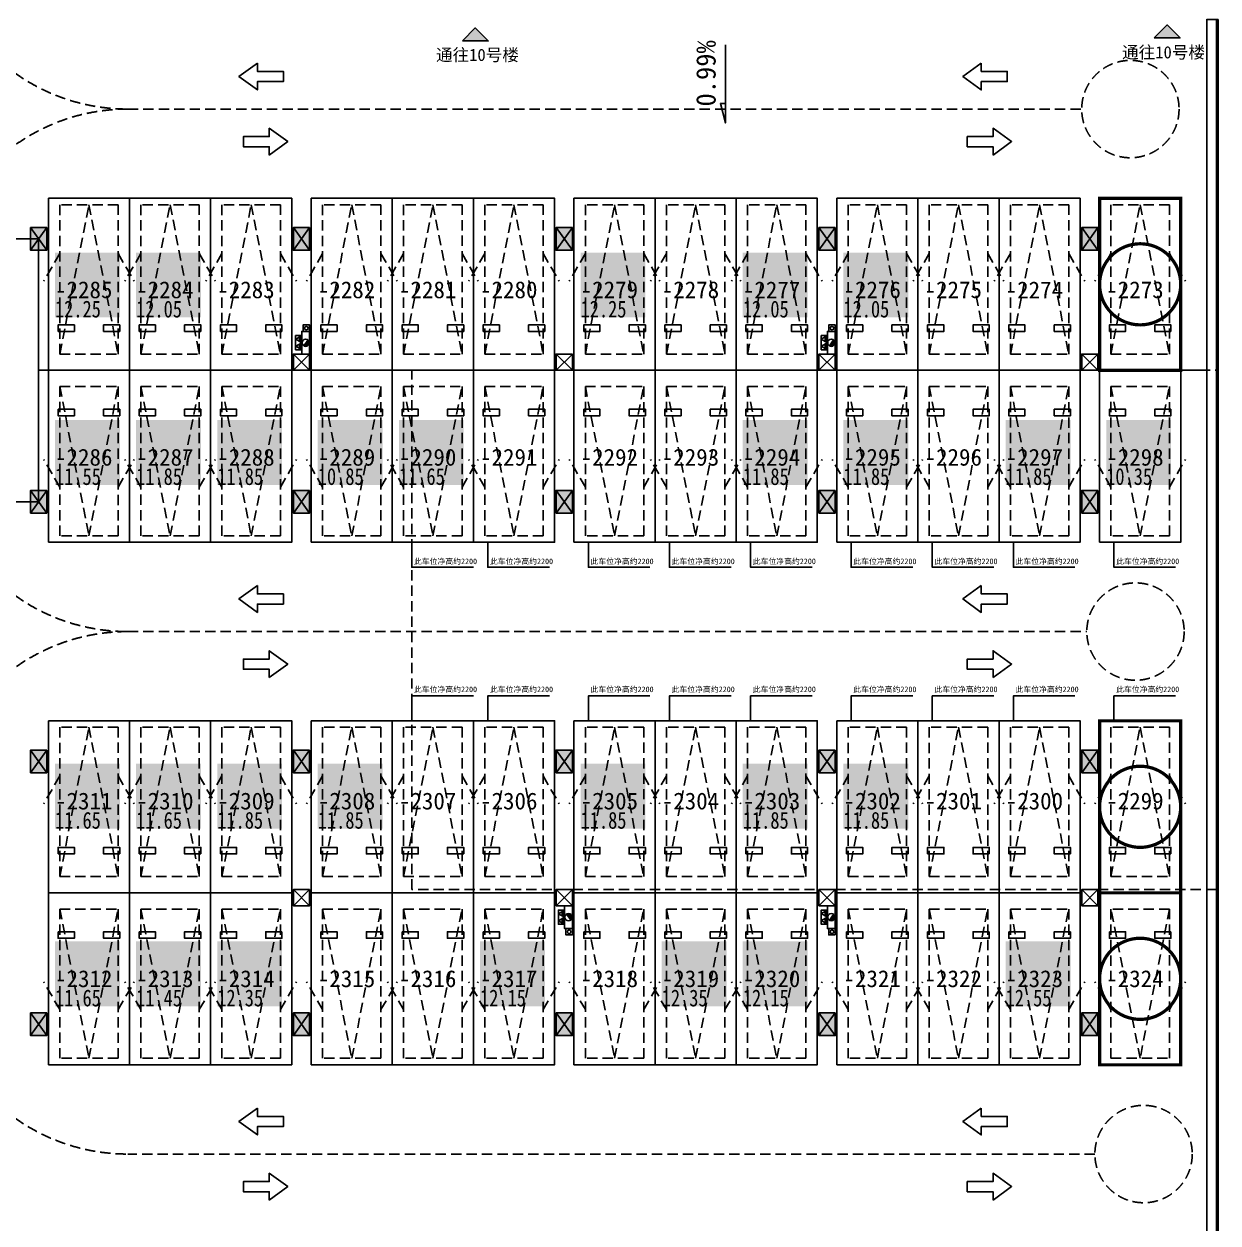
# Model space of a CAD drawing. Header units: millimetres. Extents: x -48310 to 218990, y -633409 to -276709.
# Drawn here: x 50347 to 87150, y -598225 to -561278 of the extents above; entities that cross this region are included whole.
import ezdxf
from ezdxf.enums import TextEntityAlignment as Align

# ---------------------------------------------------------------- set-up
doc = ezdxf.new("R2010")
doc.units = ezdxf.units.MM
doc.header["$LTSCALE"] = 100
doc.linetypes.add('A6-DK-B2F$0$HIDDEN2', pattern=[4.7625, 3.175, -1.5875])
doc.layers.get('Defpoints').update_dxf_attribs({"color": 189})
for name, color, linetype in [('A-DIMS-INSD', 3, 'Continuous'), ('A-HATCH', 251, 'Continuous'), ('A-LEVEL-RefEdit0', 181, 'Continuous'), ('A-ROOM-IDEN', 31, 'Continuous'), ('A-TITLE', 222, 'Continuous'), ('A-WIND-IDEN', 244, 'Continuous'), ('A6-DK-B2F$0$-ACO-DIMS', 144, 'Continuous'), ('A6-DK-B2F$0$A-CONC', 30, 'Continuous'), ('A6-DK-B2F$0$A-PRKG', 175, 'A6-DK-B2F$0$HIDDEN2'), ('A6-DK-B2F$0$A-PRKG-SIGN', 252, 'Continuous'), ('A6-DK-B2F$0$A-TRACK', 77, 'A6-DK-B2F$0$HIDDEN2'), ('A6-DK-B2F$0$A-VOID', 221, 'A6-DK-B2F$0$HIDDEN2'), ('A6-DK-BG-B2F$0$-ACO-DIMS', 144, 'Continuous'), ('A6-DK-BG-B2F$0$A-DRAIN', 152, 'Continuous'), ('A6-W-B2$0$S-WALL-S', 4, 'Continuous'), ('a_parking_number', 200, 'Continuous'), ('a_parking_price', 221, 'Continuous'), ('a_parking_sales_mark', 180, 'Continuous'), ('TP-DK-1(xhs)$0$P-J-DIM-L', 70, 'Continuous'), ('TP-DK-1(xhs)$0$P-X-L', 240, 'Continuous'), ('TP-DK-1(xhs)$0$P-X-M', 2, 'Continuous'), ('TP-DK-1(xhs)$0$P-X-X', 1, 'Continuous'), ('xref(dwg引用图层)', 7, 'Continuous'), ('留孔', 1, 'Continuous')]:
    doc.layers.add(name, color=color, linetype=linetype)
doc.layers.add('A6-W-B2$0$S-EDIT', color=241, linetype='Continuous', plot=False)
doc.styles.add('A6-DK-BG-B2F$0$华文细黑', font='STXIHEI.TTF')
doc.styles.add('华文细黑', font='STXIHEI.TTF')
doc.styles.add('黑体', font='simhei.ttf', dxfattribs={"width": 0.8})

# ---------------------------------------------------------------- blocks, each defined once
blk = doc.blocks.new('TP-DK-1(xhs)$0$PG01.1')
at = {"color": 1}
for p, q in [((108, 187), (0, 0)), ((80, 72), (66, 58)), ((89, 72), (66, 48)), ((99, 72), (66, 39)), ((109, 72), (66, 29)), ((118, 72), (66, 20)), ((128, 72), (66, 10)), ((138, 72), (66, 0)), ((147, 72), (76, 0)), ((150, 65), (85, 0)), ((150, 56), (94, 0)), ((150, 46), (104, 0)), ((216, 0), (108, 187)), ((150, 36), (114, 0)), ((150, 27), (123, 0)), ((150, 17), (133, 0)), ((150, 8), (142, 0)), ((324, 187), (216, 0)), ((296, 72), (282, 58)), ((305, 72), (282, 48)), ((315, 72), (282, 39)), ((325, 72), (282, 29)), ((334, 72), (282, 20)), ((344, 72), (282, 10)), ((354, 72), (282, 0)), ((363, 72), (292, 0)), ((366, 65), (301, 0)), ((366, 56), (310, 0)), ((366, 46), (320, 0)), ((432, 0), (324, 187)), ((366, 36), (330, 0)), ((366, 27), (339, 0)), ((366, 17), (349, 0)), ((366, 8), (358, 0))]:
    blk.add_line(p, q, dxfattribs=at)
at = {"color": 2}
for p, q in [((0, 0), (216, 0)), ((216, 0), (432, 0))]:
    blk.add_line(p, q, dxfattribs=at)
at = {"color": 1}
for points in [[(0, 0), (436, 0), (436, 190), (0, 190)], [(66, 72), (150, 72), (150, 0), (66, 0)], [(282, 72), (366, 72), (366, 0), (282, 0)]]:
    blk.add_lwpolyline(points, close=True, dxfattribs=at)
blk = doc.blocks.new('TP-DK-1(xhs)$0$PG02.4')
blk.add_hatch(color=1).paths.add_polyline_path([(265, 48, 0.699012), (461, 120, 0.141488), (444, 179)])
at = {"color": 1}
blk.add_line((265, 48), (444, 179), dxfattribs=at)
blk.add_lwpolyline([(0, 0), (700, 0), (700, 240), (0, 240)], close=True, dxfattribs=at)
blk.add_circle((350, 120), 111, dxfattribs=at)
blk = doc.blocks.new('TP-DK-1(xhs)')
at = {"layer": 'TP-DK-1(xhs)$0$P-J-DIM-L', "color": 8, "true_color": 0x808080}
for points in [[(59150, -570750), (58950, -570750), (58950, -570550), (59150, -570550)], [(75350, -570750), (75150, -570750), (75150, -570550), (75350, -570550)], [(67250, -589150), (67050, -589150), (67050, -589350), (67250, -589350)], [(75350, -589350), (75150, -589350), (75150, -589150), (75350, -589150)]]:
    blk.add_lwpolyline(points, close=True, dxfattribs=at)
at = {"layer": 'TP-DK-1(xhs)$0$P-X-L'}
for centre in [(59050, -570650), (75250, -570650), (67150, -589250), (75250, -589250)]:
    blk.add_circle(centre, 55, dxfattribs=at)
at = {"layer": 'TP-DK-1(xhs)$0$P-X-M', "extrusion": (0, 0, -1), "zscale": -1, "rotation": 270}
for p in [(-58910, -570882), (-75110, -570882), (-75110, -588582)]:
    blk.add_blockref('TP-DK-1(xhs)$0$PG01.1', p, dxfattribs=at)
at = {"layer": 'TP-DK-1(xhs)$0$P-X-M', "extrusion": (0, 0, -1), "xscale": -1, "zscale": -1, "rotation": 270}
blk.add_blockref('TP-DK-1(xhs)$0$PG01.1', (-67010, -589018), dxfattribs=at)
at = {"layer": 'TP-DK-1(xhs)$0$P-X-X', "xscale": -1, "rotation": 90}
for p in [(59150, -570750), (75350, -570750), (75350, -588450)]:
    blk.add_blockref('TP-DK-1(xhs)$0$PG02.4', p, dxfattribs=at)
at = {"layer": 'TP-DK-1(xhs)$0$P-X-X', "rotation": 90}
blk.add_blockref('TP-DK-1(xhs)$0$PG02.4', (67250, -589150), dxfattribs=at)
blk = doc.blocks.new('A6-W-B2$0$Z-1')
at = {"layer": 'A-DIMS-INSD'}
h = blk.add_hatch(color=252, dxfattribs=at)
h.dxf.hatch_style = 1
h.paths.add_polyline_path([(91833, 54651), (91833, 54151), (92533, 54151), (92533, 54651)])
at = {"layer": 'A6-W-B2$0$S-EDIT'}
for p, q in [((91833, 54151), (92533, 54651)), ((91833, 54651), (92533, 54151))]:
    blk.add_line(p, q, dxfattribs=at)
at = {"layer": 'A6-W-B2$0$S-WALL-S', "color": 0, "linetype": 'ByBlock', "lineweight": -2}
blk.add_lwpolyline([(91833, 54651), (91833, 54151), (92533, 54151), (92533, 54651), (91833, 54651)], dxfattribs=at)
blk = doc.blocks.new('A6-W-B2$0$Z-3')
at = {"layer": 'A6-W-B2$0$S-EDIT'}
for p, q in [((-250, 250), (250, -250)), ((250, 250), (-250, -250))]:
    blk.add_line(p, q, dxfattribs=at)
at = {"layer": 'A6-W-B2$0$S-WALL-S', "color": 0, "linetype": 'ByBlock', "lineweight": -2}
blk.add_lwpolyline([(250, 250), (-250, 250), (-250, -250), (250, -250), (250, 250)], dxfattribs=at)
blk = doc.blocks.new('A6-W-B2', base_point=(85957, 40190))
at = {"layer": 'A6-W-B2$0$S-WALL-S'}
blk.add_lwpolyline([(173107, 79050), (172757, 79050), (172757, 38215), (173107, 38215)], close=True, dxfattribs=at)
at = {"layer": 'A6-W-B2$0$S-WALL-S', "rotation": 270}
for p in [(82356, 164473), (90456, 164473), (98556, 164473), (106656, 164473), (114756, 164473), (82356, 156373), (90456, 156373), (98556, 156373), (106656, 156373), (114756, 156373), (82356, 148373), (90456, 148373), (98556, 148373), (106656, 148373), (114756, 148373), (82356, 140273), (90456, 140273), (98556, 140273), (106656, 140273), (114756, 140273)]:
    blk.add_blockref('A6-W-B2$0$Z-1', p, dxfattribs=at)
at = {"layer": 'A6-W-B2$0$S-WALL-S'}
for p in [(144857, 68490), (152957, 68490), (161057, 68490), (169157, 68490), (144857, 51990), (152957, 51990), (161057, 51990), (169157, 51990)]:
    blk.add_blockref('A6-W-B2$0$Z-3', p, dxfattribs=at)
blk = doc.blocks.new('A6-DK-B2F$0$标准车位')
blk.add_lwpolyline([(350, 4600), (1250, 0), (2150, 4600)])
blk.add_lwpolyline([(350, 4600), (2150, 4600), (2150, 0), (350, 0)], close=True)
at = {"layer": 'A6-DK-B2F$0$A-PRKG-SIGN'}
for points in [[(0, -200), (2500, -200), (2500, 5100), (0, 5100)], [(300, 3900), (800, 3900), (800, 3700), (300, 3700)], [(2200, 3900), (1700, 3900), (1700, 3700), (2200, 3700)]]:
    blk.add_lwpolyline(points, close=True, dxfattribs=at)
at = {"layer": 'Defpoints', "color": 8, "linetype": 'A6-DK-B2F$0$HIDDEN2', "extrusion": (-5.18032e-09, 4.98983e-22, 1), "elevation": 0}
for points in [[(350, 1500), (-145, 2357)], [(2150, 1500), (2645, 2357)]]:
    blk.add_lwpolyline(points, dxfattribs=at)
blk = doc.blocks.new('A6-DK-B2F$0$A$C48A675EB')
at = {"layer": 'A6-DK-B2F$0$A-TRACK', "linetype": 'ByBlock'}
blk.add_lwpolyline([(1047, -516), (1047, -195), (50, -195), (50, 195), (1047, 195), (1047, 517), (1759, 0)], close=True, dxfattribs=at)
blk = doc.blocks.new('rewrewr')
at = {"layer": 'A6-DK-B2F$0$-ACO-DIMS'}
blk.add_line((50800, 28050), (86800, 28050), dxfattribs=at)
blk.add_lwpolyline([(44000, 24000), (50800, 24000), (50800, 32100), (44300, 32100), (44300, 24000)], dxfattribs=at)
at = {"layer": 'A6-DK-B2F$0$A-CONC'}
for p, q in [((86800, 38870), (86800, -2125)), ((87100, 38870), (87100, -2125))]:
    blk.add_line(p, q, dxfattribs=at)
at = {"layer": 'A6-DK-B2F$0$A-TRACK'}
for p, q in [((53550, 36100), (82949, 36100)), ((53550, 20000, 0), (83106, 20000, 0)), ((83355, 3900, 0), (53550, 3900, 0))]:
    blk.add_line(p, q, dxfattribs=at)
for centre in [(84449, 36100), (84606, 20000, 0), (84855, 3900, 0)]:
    blk.add_circle(centre, 1500, dxfattribs=at)
for centre, start, end in [((53550, 42100, 0), 180, 270), ((53550, 30100, 0), 90, 180), ((53550, 26000, 0), 180, 270), ((53550, 14000, 0), 90, 180), ((53550, 9900, 0), 180, 270)]:
    blk.add_arc(centre, 6000, start, end, dxfattribs=at)
at = {"layer": 'A6-DK-B2F$0$A-VOID'}
blk.add_lwpolyline([(62300, 28050), (87100, 28050), (87100, 12050), (62300, 12050)], close=True, dxfattribs=at)
at = {"layer": 'A6-DK-B2F$0$A-PRKG', "extrusion": (-5.18032e-09, -4.98983e-22, -1), "zscale": -1, "rotation": 180}
for p in [(-51100, 33150, 0), (-53600, 33150, 0), (-56100, 33150, 0), (-59200, 33150, 0), (-61700, 33150, 0), (-64200, 33150, 0), (-67300, 33150, 0), (-69800, 33150, 0), (-72300, 33150, 0), (-75400, 33150, 0), (-77900, 33150, 0), (-80400, 33150, 0), (-83500, 33150, 0), (-51100, 17050, 0), (-53600, 17050, 0), (-56100, 17050, 0), (-59200, 17050, 0), (-61700, 17050, 0), (-64200, 17050, 0), (-67300, 17050, 0), (-69800, 17050, 0), (-72300, 17050, 0), (-75400, 17050, 0), (-77900, 17050, 0), (-80400, 17050, 0), (-83500, 17050, 0)]:
    blk.add_blockref('A6-DK-B2F$0$标准车位', p, dxfattribs=at)
at = {"layer": 'A6-DK-B2F$0$A-PRKG', "extrusion": (-5.18032e-09, 4.98983e-22, -1), "xscale": -1, "zscale": -1}
for p in [(-51100, 22950, 0), (-53600, 22950, 0), (-56100, 22950, 0), (-59200, 22950, 0), (-61700, 22950, 0), (-64200, 22950, 0), (-67300, 22950, 0), (-69800, 22950, 0), (-72300, 22950, 0), (-75400, 22950, 0), (-77900, 22950, 0), (-80400, 22950, 0), (-83500, 22950, 0), (-51100, 6850, 0), (-53600, 6850, 0), (-56100, 6850, 0), (-59200, 6850, 0), (-61700, 6850, 0), (-64200, 6850, 0), (-67300, 6850, 0), (-69800, 6850, 0), (-72300, 6850, 0), (-75400, 6850, 0), (-77900, 6850, 0), (-80400, 6850, 0)]:
    blk.add_blockref('A6-DK-B2F$0$标准车位', p, dxfattribs=at)
at = {"layer": 'A6-DK-B2F$0$A-PRKG', "extrusion": (5.18032e-09, 4.98983e-22, -1), "zscale": -1}
blk.add_blockref('A6-DK-B2F$0$标准车位', (-86000, 6850, 0), dxfattribs=at)
at = {"layer": 'A6-DK-B2F$0$A-TRACK', "linetype": 'ByBlock', "xscale": 0.8, "yscale": 0.8, "zscale": 0.8, "rotation": 180}
for p in [(58382, 37104, 0), (80692, 37104, 0), (58382, 21004, 0), (80692, 21004, 0), (58382, 4904), (80692, 4904)]:
    blk.add_blockref('A6-DK-B2F$0$A$C48A675EB', p, dxfattribs=at)
at = {"layer": 'A6-DK-B2F$0$A-TRACK', "linetype": 'ByBlock', "xscale": 0.8, "yscale": 0.8, "zscale": 0.8}
for p in [(57069, 35096, 0), (79379, 35096, 0), (57069, 18996, 0), (79379, 18996, 0), (57069, 2896), (79379, 2896)]:
    blk.add_blockref('A6-DK-B2F$0$A$C48A675EB', p, dxfattribs=at)
blk = doc.blocks.new('A6-DK-BG-B2F$0$A-DRAIN-INDEX')
blk.add_lwpolyline([(300, 0), (0, 0), (-300, 0), (-500, 0), (-300, 50), (-300, 0)], close=True)
at = {"style": 'A6-DK-BG-B2F$0$华文细黑'}
blk.add_attdef('坡度', text='', height=250, dxfattribs=at).set_placement((0, 100), align=Align.CENTER)
blk = doc.blocks.new('A6-DK-BG-B2F')
at = {"layer": 'A6-DK-BG-B2F$0$-ACO-DIMS'}
blk.add_line((50800, 28050), (86800, 28050), dxfattribs=at)
blk.add_lwpolyline([(44000, 24000), (50800, 24000), (50800, 32100), (44300, 32100), (44300, 24000)], dxfattribs=at)
at = {"layer": 'A6-DK-BG-B2F$0$A-DRAIN'}
ref = blk.add_blockref('A6-DK-BG-B2F$0$A-DRAIN-INDEX', (71965, 37176), dxfattribs=dict(at, xscale=3, yscale=3, zscale=3, rotation=90))
ref.add_attrib('坡度', '0.99%', dxfattribs={"layer": '0', "height": 600, "rotation": 90, "style": 'A6-DK-BG-B2F$0$华文细黑'}).set_placement((71665, 37200), align=Align.CENTER)

msp = doc.modelspace()

# ---------------------------------------------------------------- hatches: boundary and pattern name
at = {"layer": 'A-HATCH'}
h = msp.add_hatch(color=256, dxfattribs=at)
h.dxf.hatch_style = 1
h.paths.add_polyline_path([(63858.5, -561800.6), (64258.5, -561400.6), (64658.5, -561800.6)])
h = msp.add_hatch(color=256, dxfattribs=at)
h.dxf.hatch_style = 1
h.paths.add_polyline_path([(85181.5, -561705.9), (85581.5, -561305.9), (85981.5, -561705.9)])

# ---------------------------------------------------------------- linework, layer by layer
at = {"layer": 'A-TITLE', "elevation": 0}
for points in [[(62300, -577250), (62300, -578017.7), (64197.7, -578017.7)], [(64642.3, -577250), (64642.3, -578017.7), (66540, -578017.7)], [(67742.3, -577250), (67742.3, -578017.7), (69640, -578017.7)], [(70242.3, -577250), (70242.3, -578017.7), (72140, -578017.7)], [(72742.3, -577250), (72742.3, -578017.7), (74640, -578017.7)], [(75842.3, -577250), (75842.3, -578017.7), (77740, -578017.7)], [(78342.3, -577250), (78342.3, -578017.7), (80240, -578017.7)], [(80842.3, -577250), (80842.3, -578017.7), (82740, -578017.7)], [(83942.3, -577250), (83942.3, -578017.7), (85840, -578017.7)], [(62300, -582750), (62300, -581982.3), (64197.7, -581982.3)], [(64642.3, -582750), (64642.3, -581982.3), (66540, -581982.3)], [(67742.3, -582750), (67742.3, -581982.3), (69640, -581982.3)], [(70242.3, -582750), (70242.3, -581982.3), (72140, -581982.3)], [(72742.3, -582750), (72742.3, -581982.3), (74640, -581982.3)], [(75842.3, -582750), (75842.3, -581982.3), (77740, -581982.3)], [(78342.3, -582750), (78342.3, -581982.3), (80240, -581982.3)], [(80842.3, -582750), (80842.3, -581982.3), (82740, -581982.3)], [(83942.3, -582750), (83942.3, -581982.3), (85840, -581982.3)]]:
    msp.add_lwpolyline(points, dxfattribs=at)
at = {"layer": 'A-WIND-IDEN'}
for points in [[(63858.5, -561800.6), (64258.5, -561400.6), (64658.5, -561800.6)], [(85181.5, -561705.9), (85581.5, -561305.9), (85981.5, -561705.9)]]:
    msp.add_lwpolyline(points, close=True, dxfattribs=at)
at = {"layer": 'A6-DK-B2F$0$A-VOID', "elevation": 0}
msp.add_lwpolyline([(62300, -571950), (87099.9, -571950), (87099.9, -587950), (62300, -587950)], close=True, dxfattribs=at)
at = {"layer": 'a_parking_sales_mark'}
for points in [[(51303.1, -570322.3), (53303.1, -570322.3), (51303.1, -568322.3), (53303.1, -568322.3)], [(53803.1, -570322.3), (55803.1, -570322.3), (53803.1, -568322.3), (55803.1, -568322.3)], [(67503.1, -570322.3), (69503.1, -570322.3), (67503.1, -568322.3), (69503.1, -568322.3)], [(72503.1, -570322.3), (74503.1, -570322.3), (72503.1, -568322.3), (74503.1, -568322.3)], [(75603.1, -570322.3), (77603.1, -570322.3), (75603.1, -568322.3), (77603.1, -568322.3)], [(51303.1, -575481.8), (53303.1, -575481.8), (51303.1, -573481.8), (53303.1, -573481.8)], [(53803.1, -575481.8), (55803.1, -575481.8), (53803.1, -573481.8), (55803.1, -573481.8)], [(56303.1, -575481.8), (58303.1, -575481.8), (56303.1, -573481.8), (58303.1, -573481.8)], [(59403.1, -575481.8), (61403.1, -575481.8), (59403.1, -573481.8), (61403.1, -573481.8)], [(61903.1, -575481.8), (63903.1, -575481.8), (61903.1, -573481.8), (63903.1, -573481.8)], [(72503.1, -575481.8), (74503.1, -575481.8), (72503.1, -573481.8), (74503.1, -573481.8)], [(75603.1, -575481.8), (77603.1, -575481.8), (75603.1, -573481.8), (77603.1, -573481.8)], [(80603.1, -575481.8), (82603.1, -575481.8), (80603.1, -573481.8), (82603.1, -573481.8)], [(83703.1, -575481.8), (85703.1, -575481.8), (83703.1, -573481.8), (85703.1, -573481.8)], [(51303.1, -586075.1), (53303.1, -586075.1), (51303.1, -584075.1), (53303.1, -584075.1)], [(53803.1, -586075.1), (55803.1, -586075.1), (53803.1, -584075.1), (55803.1, -584075.1)], [(56303.1, -586075.1), (58303.1, -586075.1), (56303.1, -584075.1), (58303.1, -584075.1)], [(59403.1, -586075.1), (61403.1, -586075.1), (59403.1, -584075.1), (61403.1, -584075.1)], [(67503.1, -586075.1), (69503.1, -586075.1), (67503.1, -584075.1), (69503.1, -584075.1)], [(72503.1, -586075.1), (74503.1, -586075.1), (72503.1, -584075.1), (74503.1, -584075.1)], [(75603.1, -586075.1), (77603.1, -586075.1), (75603.1, -584075.1), (77603.1, -584075.1)], [(51303.1, -591549.9), (53303.1, -591549.9), (51303.1, -589549.9), (53303.1, -589549.9)], [(53803.1, -591549.9), (55803.1, -591549.9), (53803.1, -589549.9), (55803.1, -589549.9)], [(56303.1, -591549.9), (58303.1, -591549.9), (56303.1, -589549.9), (58303.1, -589549.9)], [(64403.1, -591549.9), (66403.1, -591549.9), (64403.1, -589549.9), (66403.1, -589549.9)], [(70003.1, -591549.9), (72003.1, -591549.9), (70003.1, -589549.9), (72003.1, -589549.9)], [(72503.1, -591549.9), (74503.1, -591549.9), (72503.1, -589549.9), (74503.1, -589549.9)], [(80603.1, -591549.9), (82603.1, -591549.9), (80603.1, -589549.9), (82603.1, -589549.9)]]:
    msp.add_solid(points, dxfattribs=at)
at = {"layer": '留孔', "color": 1, "const_width": 100, "elevation": 0}
for points in [[(83500, -566650), (86000, -566650), (86000, -571950), (83500, -571950)], [(83500, -582750), (86000, -582750), (86000, -588050), (83500, -588050)], [(83500, -588050), (86000, -588050), (86000, -593350), (83500, -593350)]]:
    msp.add_lwpolyline(points, close=True, dxfattribs=at)
for points in [[(86000, -569300, 1), (83500, -569300, 1), (86000, -569300, 1)], [(86000, -585400, 1), (83500, -585400, 1), (86000, -585400, 1)], [(86000, -590700, 1), (83500, -590700, 1), (86000, -590700, 1)]]:
    msp.add_lwpolyline(points, format="xyb", dxfattribs=at)

# ---------------------------------------------------------------- block references
at = {"layer": 'A-LEVEL-RefEdit0'}
msp.add_blockref('A6-DK-BG-B2F', (0, -600000), dxfattribs=at)
at = {"layer": 'xref(dwg引用图层)'}
for name, p in [('rewrewr', (0, -600000)), ('A6-W-B2', (0, -600000)), ('TP-DK-1(xhs)', (0, 0))]:
    msp.add_blockref(name, p, dxfattribs=at)

# ---------------------------------------------------------------- texts
at = {"layer": 'A-ROOM-IDEN', "style": '华文细黑'}
for p in [(85470.3, -562337.3), (64323.7, -562417.3)]:
    msp.add_text('通往10号楼', height=375, dxfattribs=at).set_placement(p, align=Align.CENTER)
at = {"layer": 'A-TITLE', "char_height": 172.8, "style": '华文细黑'}
for insert, attachment_point in [((62366.7, -577748.9, 0), 1), ((64709, -577748.9, 0), 1), ((67809, -577748.9, 0), 1), ((70309, -577748.9, 0), 1), ((72809, -577748.9, 0), 1), ((75909, -577748.9, 0), 1), ((78409, -577748.9, 0), 1), ((80909, -577748.9, 0), 1), ((84009, -577748.9, 0), 1), ((62366.7, -581885.5, 0), 7), ((64709, -581885.5, 0), 7), ((67809, -581885.5, 0), 7), ((70309, -581885.5, 0), 7), ((72809, -581885.5, 0), 7), ((75909, -581885.5, 0), 7), ((78409, -581885.5, 0), 7), ((80909, -581885.5, 0), 7), ((84009, -581885.5, 0), 7)]:
    msp.add_mtext_dynamic_manual_height_columns('{\\fSimSun|b0|i0|c134|p2;此车位净高约2200}', width=2335.659, gutter_width=12.5, heights=[0], dxfattribs=dict(at, insert=insert, attachment_point=attachment_point))
at = {"layer": 'a_parking_number', "style": '华文细黑'}
for s, p in [('-2285', (52189.9, -569472.4, 0)), ('-2284', (54689.9, -569472.4, 0)), ('-2283', (57189.9, -569472.4, 0)), ('-2282', (60289.9, -569472.4, 0)), ('-2281', (62789.9, -569472.4, 0)), ('-2280', (65289.9, -569472.4, 0)), ('-2279', (68389.9, -569472.4, 0)), ('-2278', (70889.9, -569472.4, 0)), ('-2277', (73389.9, -569472.4, 0)), ('-2276', (76489.9, -569472.4, 0)), ('-2275', (78989.9, -569472.4, 0)), ('-2274', (81489.9, -569472.4, 0)), ('-2273', (84589.9, -569472.4, 0)), ('-2286', (52189.9, -574631.9, 0)), ('-2287', (54689.9, -574631.9, 0)), ('-2288', (57189.9, -574631.9, 0)), ('-2289', (60289.9, -574631.9, 0)), ('-2290', (62789.9, -574631.9, 0)), ('-2291', (65289.9, -574631.9, 0)), ('-2292', (68389.9, -574631.9, 0)), ('-2293', (70889.9, -574631.9, 0)), ('-2294', (73389.9, -574631.9, 0)), ('-2295', (76489.9, -574631.9, 0)), ('-2296', (78989.9, -574631.9, 0)), ('-2297', (81489.9, -574631.9, 0)), ('-2298', (84589.9, -574631.9, 0)), ('-2311', (52189.9, -585225.2, 0)), ('-2310', (54689.9, -585225.2, 0)), ('-2309', (57189.9, -585225.2, 0)), ('-2308', (60289.9, -585225.2, 0)), ('-2307', (62789.9, -585225.2, 0)), ('-2306', (65289.9, -585225.2, 0)), ('-2305', (68389.9, -585225.2, 0)), ('-2304', (70889.9, -585225.2, 0)), ('-2303', (73389.9, -585225.2, 0)), ('-2302', (76489.9, -585225.2, 0)), ('-2301', (78989.9, -585225.2, 0)), ('-2300', (81489.9, -585225.2, 0)), ('-2299', (84589.9, -585225.2, 0)), ('-2312', (52189.9, -590700, 0)), ('-2313', (54689.9, -590700, 0)), ('-2314', (57189.9, -590700, 0)), ('-2315', (60289.9, -590700, 0)), ('-2316', (62789.9, -590700, 0)), ('-2317', (65289.9, -590700, 0)), ('-2318', (68389.9, -590700, 0)), ('-2319', (70889.9, -590700, 0)), ('-2320', (73389.9, -590700, 0)), ('-2321', (76489.9, -590700, 0)), ('-2322', (78989.9, -590700, 0)), ('-2323', (81489.9, -590700, 0)), ('-2324', (84589.9, -590700, 0))]:
    msp.add_text(s, height=520, dxfattribs=at).set_placement(p, align=Align.MIDDLE)
at = {"layer": 'a_parking_price', "style": '黑体', "width": 0.8}
for s, p in [('12.25', (51303.1, -570322.3)), ('12.05', (53803.1, -570322.3)), ('12.25', (67503.1, -570322.3)), ('12.05', (72503.1, -570322.3)), ('12.05', (75603.1, -570322.3)), ('11.55', (51303.1, -575481.8)), ('11.85', (53803.1, -575481.8)), ('11.85', (56303.1, -575481.8)), ('10.85', (59403.1, -575481.8)), ('11.65', (61903.1, -575481.8)), ('11.85', (72503.1, -575481.8)), ('11.85', (75603.1, -575481.8)), ('11.85', (80603.1, -575481.8)), ('10.35', (83703.1, -575481.8)), ('11.65', (51303.1, -586075.1)), ('11.65', (53803.1, -586075.1)), ('11.85', (56303.1, -586075.1)), ('11.85', (59403.1, -586075.1)), ('11.85', (67503.1, -586075.1)), ('11.85', (72503.1, -586075.1)), ('11.85', (75603.1, -586075.1)), ('11.65', (51303.1, -591549.9)), ('11.45', (53803.1, -591549.9)), ('12.35', (56303.1, -591549.9)), ('12.15', (64403.1, -591549.9)), ('12.35', (70003.1, -591549.9)), ('12.15', (72503.1, -591549.9)), ('12.55', (80603.1, -591549.9))]:
    msp.add_text(s, height=520, dxfattribs=at).set_placement(p)

doc.saveas('drawing.dxf')
